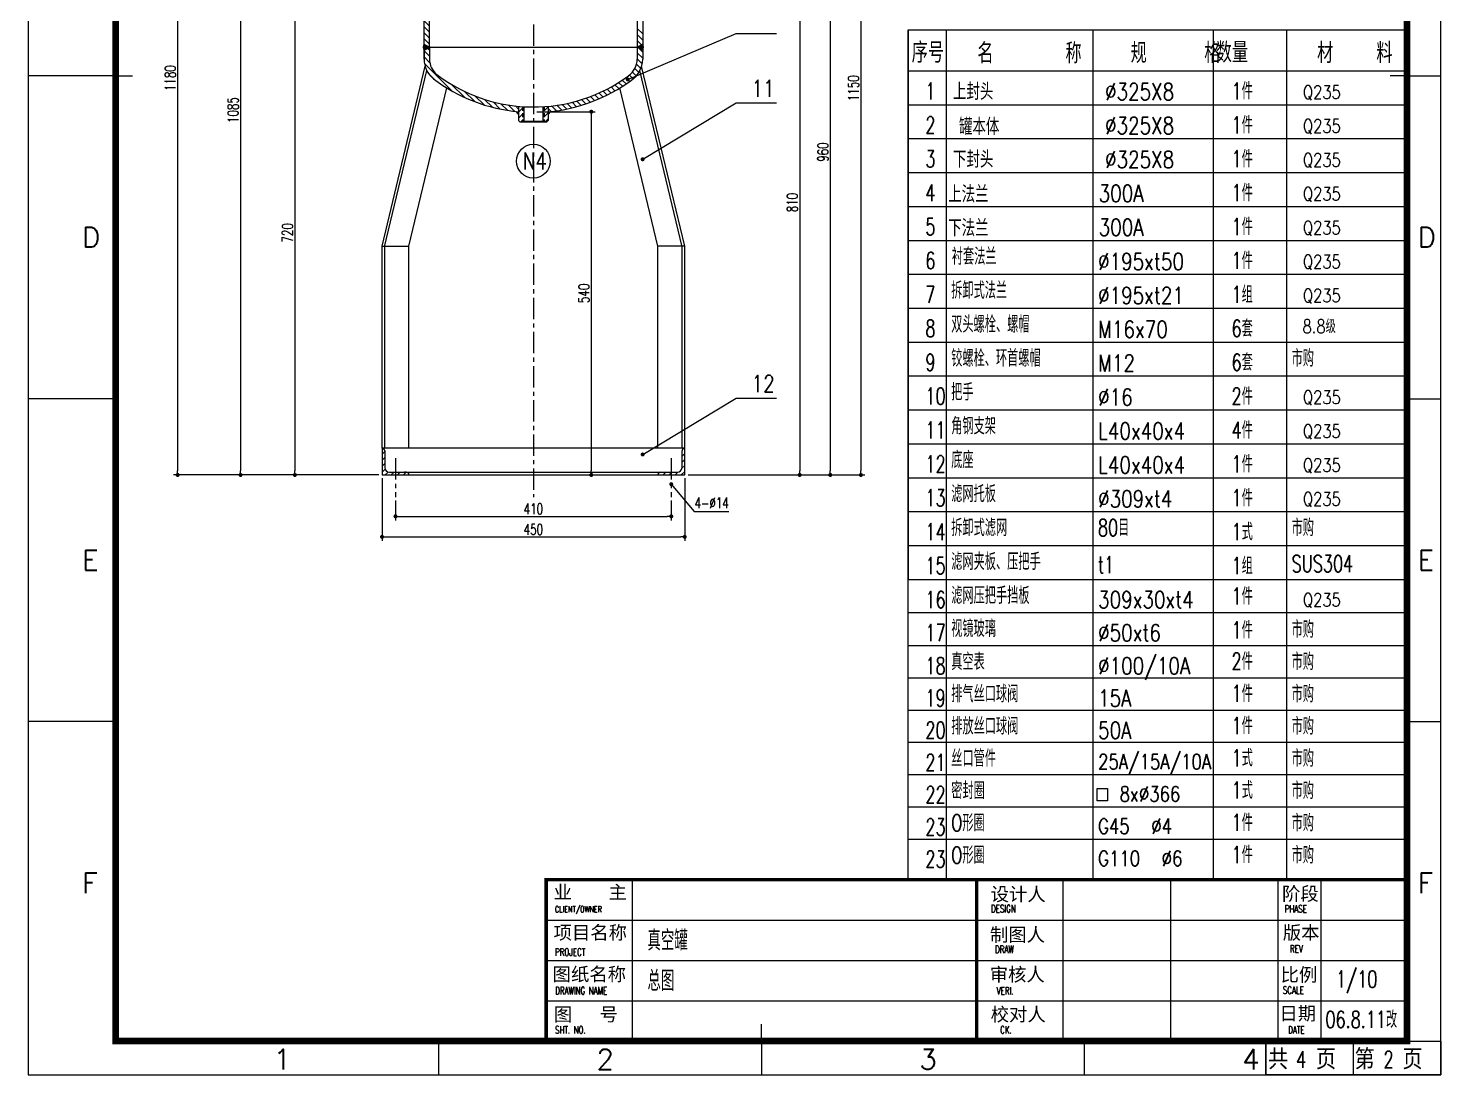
# Model space of a CAD drawing. Header units: millimetres. Extents: x 5291 to 15040, y -2201 to 1723.
# Drawn here: x 7841 to 9941, y -2201 to -645 of the extents above; entities that cross this region are included whole.
import ezdxf

# ---------------------------------------------------------------- set-up
doc = ezdxf.new("R2010")
doc.units = ezdxf.units.MM
doc.header["$LTSCALE"] = 0.5
doc.linetypes.add('CENTER', pattern=[50.8, 31.75, -6.35, 6.35, -6.35])
doc.linetypes.add('DASHED', pattern=[19.05, 12.7, -6.35])
for name, color, linetype, lineweight in [('图层1', 7, 'Continuous', 5), ('图层2', 2, 'Continuous', 20), ('图层5', 3, 'CENTER', 5), ('图框', 7, 'Continuous', 9)]:
    doc.layers.add(name, color=color, linetype=linetype, lineweight=lineweight)
doc.styles.add('图框文字1', font='romans.shx', dxfattribs={"bigfont": 'hztxt.shx'})
doc.styles.add('图框文字2', font='SIMKAI.TTF')
doc.styles.add('标注文字', font='txt.shx', dxfattribs={"width": 0.8, "bigfont": 'hztxt.shx'})
doc.styles.add('样式 1', font='txt.shx', dxfattribs={"width": 0.7, "height": 16, "bigfont": 'hzdx.shx'})
doc.dimstyles.new('ISO-25', dxfattribs={"dimtxt": 13, "dimasz": 11, "dimexe": 6, "dimexo": 5, "dimgap": 4, "dimtad": 1, "dimtxsty": 'Standard', "dimcen": 2.5, "dimadec": 0, "dimazin": 0, "dimtfac": 1, "dimtmove": 0, "dimatfit": 3, "dimfxl": 0, "dimarcsym": 0})

# ---------------------------------------------------------------- blocks, each defined once
blk = doc.blocks.new('图框(设计人)')
at = {"layer": '图框', "color": 5}
for p, q in [((12.8, 24), (12.8, 0)), ((28.8, 24), (28.8, 0)), ((44.8, 24), (44.8, 0)), ((51.17, 24), (51.17, 0)), ((12.8, 20.41), (12.8, 0)), ((0, 18), (64, 18)), ((0, 12), (64, 12)), ((0, 6), (64, 6))]:
    blk.add_line(p, q, dxfattribs=at)
at = {"layer": '图框', "color": 5, "const_width": 0.5}
blk.add_lwpolyline([(0, 0), (64, 0), (64, 24), (0, 24)], close=True, dxfattribs=at)
at = {"layer": '图框', "color": 4, "style": '图框文字2'}
for s, p in [('设计人', (2.08, 20.85)), ('阶段', (45.4, 20.91)), ('制图人', (1.98, 14.82)), ('版本', (45.52, 15.13)), ('审核人', (1.94, 8.91)), ('比例', (45.19, 8.87)), ('校对人', (2.09, 2.98)), ('日期', (45.02, 3.12))]:
    blk.add_text(s, height=2, dxfattribs=at).set_placement(p)
at = {"layer": '图框', "color": 3, "style": '图框文字1', "width": 0.7}
for s, p in [('DESIGN', (2.14, 19.14)), ('PHASE', (45.8, 19.1)), ('DRAW', (2.74, 13.09)), ('REV', (46.58, 13.17)), ('VERI.', (2.97, 6.94)), ('SCALE', (45.53, 7.03)), ('CK.', (3.49, 1.12)), ('DATE', (46.31, 1.11))]:
    blk.add_text(s, height=1.1, dxfattribs=at).set_placement(p)
blk = doc.blocks.new('图框(业主)')
at = {"layer": '图框', "color": 5}
for p, q in [((12.8, 24), (12.8, 0)), ((0, 18), (64, 18)), ((0, 12), (64, 12)), ((0, 6), (64, 6))]:
    blk.add_line(p, q, dxfattribs=at)
at = {"layer": '图框', "color": 5, "const_width": 0.5}
blk.add_lwpolyline([(0, 0), (64, 0), (64, 24), (0, 24)], close=True, dxfattribs=at)
at = {"layer": '图框', "color": 4, "style": '图框文字2'}
for s, p in [('业    主', (1.1, 21.13)), ('项目名称', (1.1, 15.13)), ('图纸名称', (0.96, 8.95)), ('图   号', (1.14, 2.98))]:
    blk.add_text(s, height=2, dxfattribs=at).set_placement(p)
at = {"layer": '图框', "color": 3, "style": '图框文字1', "width": 0.7}
for s, height, p in [('CLIENT/OWNER', 0.9, (1.3, 19.15)), ('PROJECT', 1.1, (1.32, 12.69)), ('DRAWING NAME', 1.1, (1.34, 6.95)), (' SHT. NO. ', 1.1, (0.79, 1.11))]:
    blk.add_text(s, height=height, dxfattribs=at).set_placement(p)
blk = doc.blocks.new('图框(A4)')
at = {"layer": '图框'}
for p, q in [((204.99, 490.59), (191.99, 490.59)), ((204.99, 490.59), (207.49, 490.59)), ((396.99, 490.59), (394.49, 490.59)), ((396.99, 490.59), (401.99, 490.59)), ((204.99, 442.59), (191.99, 442.59)), ((396.99, 442.59), (401.99, 442.59)), ((204.99, 394.59), (191.99, 394.59)), ((396.99, 394.59), (401.99, 394.59)), ((300.99, 347.09), (300.99, 349.59)), ((252.99, 347.09), (252.99, 342.09)), ((300.99, 347.09), (300.99, 342.09)), ((348.99, 347.09), (348.99, 342.09)), ((375.99, 347.09), (375.99, 342.09)), ((388.99, 347.09), (388.99, 342.09))]:
    blk.add_line(p, q, dxfattribs=at)
for points in [[(191.99, 342.09), (401.99, 342.09), (401.99, 639.09), (191.99, 639.09)], [(375.99, 347.09), (401.99, 347.09), (401.99, 342.09), (375.99, 342.09)]]:
    blk.add_lwpolyline(points, close=True, dxfattribs=at)
at = {"layer": '图框', "color": 5, "const_width": 1}
blk.add_lwpolyline([(204.99, 347.09), (396.99, 347.09), (396.99, 634.09), (204.99, 634.09)], close=True, dxfattribs=at)
at = {"layer": '图框', "style": '图框文字1'}
for s, p in [('D', (199.99, 465.1)), ('D', (398.55, 465.1)), ('E', (199.99, 417.1)), ('E', (398.55, 417.1)), ('F', (199.99, 369.1)), ('F', (398.55, 369.1)), ('1', (228.49, 342.89)), ('2', (276.49, 342.89)), ('3', (324.49, 342.89)), ('4', (372.49, 342.89)), ('共  页', (376.32, 342.89)), ('第  页', (389.18, 342.89))]:
    blk.add_text(s, height=3, dxfattribs=at).set_placement(p)
blk = doc.blocks.new('_Dot')
at = {"color": 0, "linetype": 'ByBlock', "lineweight": -2}
blk.add_line((-0.5, 0), (-1, 0), dxfattribs=at)
at = {"color": 0, "linetype": 'ByBlock', "const_width": 0.5}
blk.add_lwpolyline([(-0.25, 0, 1), (0.25, 0, 1)], format="xyb", close=True, dxfattribs=at)
blk = doc.blocks.new('*D185')
at = {"layer": 'Defpoints', "color": 0, "lineweight": 9}
for p in [(8210.9, -129.4), (8062.6, -1309.4), (8366.5, -1309.4)]:
    blk.add_point(p, dxfattribs=at)
at = {"layer": '图层1', "color": 4, "lineweight": 9}
for p, q in [((8205.9, -129.4), (8056.6, -129.4)), ((8062.6, -135.4), (8062.6, -1303.4)), ((8361.5, -1309.4), (8056.6, -1309.4))]:
    blk.add_line(p, q, dxfattribs=at)
at = {"layer": '图层1', "color": 4, "lineweight": 9, "xscale": 6, "yscale": 6, "zscale": 6}
for p, rotation in [((8062.6, -129.4), 90), ((8062.6, -1309.4), 270)]:
    blk.add_blockref('_Dot', p, dxfattribs=dict(at, rotation=rotation))
at = {"layer": '图层1', "color": 4, "lineweight": 9, "insert": (8051.6, -719.4), "char_height": 16, "attachment_point": 5, "rotation": 90, "style": '样式 1'}
blk.add_mtext('1180', dxfattribs=at)
blk = doc.blocks.new('*D200')
at = {"layer": 'Defpoints', "color": 0, "lineweight": 9}
for p in [(8620, -499.4), (8816.5, -1309.4), (8987.4, -1309.4)]:
    blk.add_point(p, dxfattribs=at)
at = {"layer": '图层1', "color": 4, "lineweight": 9}
for p, q in [((8625, -499.4), (8993.4, -499.4)), ((8987.4, -505.4), (8987.4, -1303.4)), ((8821.5, -1309.4), (8993.4, -1309.4))]:
    blk.add_line(p, q, dxfattribs=at)
at = {"layer": '图层1', "color": 4, "lineweight": 9, "xscale": 6, "yscale": 6, "zscale": 6}
for p, rotation in [((8987.4, -499.4), 90), ((8987.4, -1309.4), 270)]:
    blk.add_blockref('_Dot', p, dxfattribs=dict(at, rotation=rotation))
at = {"layer": '图层1', "color": 4, "lineweight": 9, "insert": (8976.4, -904.4), "char_height": 16, "attachment_point": 5, "rotation": 90, "style": '样式 1'}
blk.add_mtext('810', dxfattribs=at)
blk = doc.blocks.new('*D201')
at = {"layer": 'Defpoints', "color": 0, "lineweight": 9}
for p in [(8401.7, -589.4), (8236.9, -1309.4), (8366.5, -1309.4)]:
    blk.add_point(p, dxfattribs=at)
at = {"layer": '图层1', "color": 4, "lineweight": 9}
for p, q in [((8396.7, -589.4), (8230.9, -589.4)), ((8236.9, -595.4), (8236.9, -1303.4)), ((8361.5, -1309.4), (8230.9, -1309.4))]:
    blk.add_line(p, q, dxfattribs=at)
at = {"layer": '图层1', "color": 4, "lineweight": 9, "xscale": 6, "yscale": 6, "zscale": 6}
for p, rotation in [((8236.9, -589.4), 90), ((8236.9, -1309.4), 270)]:
    blk.add_blockref('_Dot', p, dxfattribs=dict(at, rotation=rotation))
at = {"layer": '图层1', "color": 4, "lineweight": 9, "insert": (8225.9, -949.4), "char_height": 16, "attachment_point": 5, "rotation": 90, "style": '样式 1'}
blk.add_mtext('720', dxfattribs=at)
blk = doc.blocks.new('*D202')
at = {"layer": 'Defpoints', "color": 0, "lineweight": 9}
for p in [(8940.6, -349.4), (8821.5, -1309.4), (9032.9, -1309.4)]:
    blk.add_point(p, dxfattribs=at)
at = {"layer": '图层1', "color": 4, "lineweight": 9}
for p, q in [((8945.6, -349.4), (9038.9, -349.4)), ((9032.9, -355.4), (9032.9, -1303.4)), ((8826.5, -1309.4), (9038.9, -1309.4))]:
    blk.add_line(p, q, dxfattribs=at)
at = {"layer": '图层1', "color": 4, "lineweight": 9, "xscale": 6, "yscale": 6, "zscale": 6}
for p, rotation in [((9032.9, -349.4), 90), ((9032.9, -1309.4), 270)]:
    blk.add_blockref('_Dot', p, dxfattribs=dict(at, rotation=rotation))
at = {"layer": '图层1', "color": 4, "lineweight": 9, "insert": (9021.9, -829.4), "char_height": 16, "attachment_point": 5, "rotation": 90, "style": '样式 1'}
blk.add_mtext('960', dxfattribs=at)
blk = doc.blocks.new('*D203')
at = {"layer": 'Defpoints', "color": 0, "lineweight": 9}
for p in [(8963.4, -159.5), (8821.5, -1309.4), (9078.4, -1309.4)]:
    blk.add_point(p, dxfattribs=at)
at = {"layer": '图层1', "color": 4, "lineweight": 9}
for p, q in [((8968.4, -159.5), (9084.4, -159.5)), ((9078.4, -165.5), (9078.4, -1303.4)), ((8826.5, -1309.4), (9084.4, -1309.4))]:
    blk.add_line(p, q, dxfattribs=at)
at = {"layer": '图层1', "color": 4, "lineweight": 9, "xscale": 6, "yscale": 6, "zscale": 6}
for p, rotation in [((9078.4, -159.5), 90), ((9078.4, -1309.4), 270)]:
    blk.add_blockref('_Dot', p, dxfattribs=dict(at, rotation=rotation))
at = {"layer": '图层1', "color": 4, "lineweight": 9, "insert": (9067.4, -734.4), "char_height": 16, "attachment_point": 5, "rotation": 90, "style": '样式 1'}
blk.add_mtext('1150', dxfattribs=at)
blk = doc.blocks.new('*D204')
at = {"layer": 'Defpoints', "color": 0, "lineweight": 9}
for p in [(8591.5, -769.4), (8611.5, -1309.4), (8677.6, -1309.4)]:
    blk.add_point(p, dxfattribs=at)
at = {"layer": '图层1', "color": 4, "lineweight": 9}
for p, q in [((8596.5, -769.4), (8683.6, -769.4)), ((8677.6, -775.4), (8677.6, -1303.4)), ((8616.5, -1309.4), (8683.6, -1309.4))]:
    blk.add_line(p, q, dxfattribs=at)
at = {"layer": '图层1', "color": 4, "lineweight": 9, "xscale": 6, "yscale": 6, "zscale": 6}
for p, rotation in [((8677.6, -769.4), 90), ((8677.6, -1309.4), 270)]:
    blk.add_blockref('_Dot', p, dxfattribs=dict(at, rotation=rotation))
at = {"layer": '图层1', "color": 4, "lineweight": 9, "insert": (8666.6, -1039.4), "char_height": 16, "attachment_point": 5, "rotation": 90, "style": '样式 1'}
blk.add_mtext('540', dxfattribs=at)
blk = doc.blocks.new('*D205')
at = {"layer": 'Defpoints', "color": 0, "lineweight": 9}
for p in [(8366.5, -1309.4), (8816.5, -1309.4), (8816.5, -1401.4)]:
    blk.add_point(p, dxfattribs=at)
at = {"layer": '图层1', "color": 4, "lineweight": 9}
for p, q in [((8366.5, -1314.4), (8366.5, -1407.4)), ((8816.5, -1314.4), (8816.5, -1407.4)), ((8372.5, -1401.4), (8810.5, -1401.4))]:
    blk.add_line(p, q, dxfattribs=at)
at = {"layer": '图层1', "color": 4, "lineweight": 9, "xscale": 6, "yscale": 6, "zscale": 6, "rotation": 180}
blk.add_blockref('_Dot', (8366.5, -1401.4), dxfattribs=at)
at = {"layer": '图层1', "color": 4, "lineweight": 9, "xscale": 6, "yscale": 6, "zscale": 6}
blk.add_blockref('_Dot', (8816.5, -1401.4), dxfattribs=at)
at = {"layer": '图层1', "color": 4, "insert": (8591.5, -1390.4), "char_height": 16, "attachment_point": 5, "style": '样式 1'}
blk.add_mtext('450', dxfattribs=at)
blk = doc.blocks.new('*D206')
at = {"layer": 'Defpoints', "color": 0, "lineweight": 9}
for p in [(8386.5, -1342.3), (8796.5, -1342.3), (8796.5, -1370.9)]:
    blk.add_point(p, dxfattribs=at)
at = {"layer": '图层1', "color": 4, "lineweight": 9}
for p, q in [((8386.5, -1347.3), (8386.5, -1376.9)), ((8796.5, -1347.3), (8796.5, -1376.9)), ((8392.5, -1370.9), (8790.5, -1370.9))]:
    blk.add_line(p, q, dxfattribs=at)
at = {"layer": '图层1', "color": 4, "lineweight": 9, "xscale": 6, "yscale": 6, "zscale": 6, "rotation": 180}
blk.add_blockref('_Dot', (8386.5, -1370.9), dxfattribs=at)
at = {"layer": '图层1', "color": 4, "lineweight": 9, "xscale": 6, "yscale": 6, "zscale": 6}
blk.add_blockref('_Dot', (8796.5, -1370.9), dxfattribs=at)
at = {"layer": '图层1', "color": 4, "insert": (8591.5, -1359.9), "char_height": 16, "attachment_point": 5, "style": '样式 1'}
blk.add_mtext('410', dxfattribs=at)
blk = doc.blocks.new('*D207')
at = {"layer": 'Defpoints', "color": 0, "lineweight": 9}
for p in [(8437, -224.4), (8156.1, -1309.4), (8366.5, -1309.4)]:
    blk.add_point(p, dxfattribs=at)
at = {"layer": '图层1', "color": 4, "lineweight": 9}
for p, q in [((8432, -224.4), (8150.1, -224.4)), ((8156.1, -230.4), (8156.1, -1303.4)), ((8361.5, -1309.4), (8150.1, -1309.4))]:
    blk.add_line(p, q, dxfattribs=at)
at = {"layer": '图层1', "color": 4, "lineweight": 9, "xscale": 6, "yscale": 6, "zscale": 6}
for p, rotation in [((8156.1, -224.4), 90), ((8156.1, -1309.4), 270)]:
    blk.add_blockref('_Dot', p, dxfattribs=dict(at, rotation=rotation))
at = {"layer": '图层1', "color": 4, "lineweight": 9, "insert": (8145.1, -766.9), "char_height": 16, "attachment_point": 5, "rotation": 90, "style": '样式 1'}
blk.add_mtext('1085', dxfattribs=at)

msp = doc.modelspace()

# ---------------------------------------------------------------- hatches: boundary and pattern name
at = {"layer": '图层1', "lineweight": 9}
h = msp.add_hatch(dxfattribs=at)
h.set_pattern_fill('ANSI31', scale=2, angle=90, style=0)
h.paths.add_polyline_path([(8437, -629.44), (8429, -629.44), (8429, -668.93), (8435, -672.39), (8437, -672.39)])
h = msp.add_hatch(color=7, dxfattribs=at)
h.paths.add_polyline_path([(8437, -673.39), (8437, -672.39), (8435, -672.39), (8429, -668.93), (8429, -673.39), (8429, -677.86), (8435, -674.39), (8437, -674.39)])
h.paths.add_polyline_path([(8429, -673.39), (8429, -668.93, 0.2925411), (8429, -677.86)])
h.paths.add_polyline_path([(8437.49, -673.39), (8437, -673.39), (8437, -674.39, 0.2318358)])
h.paths.add_polyline_path([(8437, -672.39), (8437, -673.39), (8437.49, -673.39, 0.2318358)])
for points in [[(8753.98, -668.93), (8747.98, -672.39), (8745.98, -672.39, 0.4900086), (8745.98, -674.39), (8747.98, -674.39), (8753.98, -677.86, 0.2925411)], [(8569.45, -773.39), (8569.45, -769.39, -0.0040909), (8565.45, -769)], [(8617.53, -769, -0.004183), (8613.45, -769.4), (8613.45, -773.48)]]:
    msp.add_hatch(color=7, dxfattribs=at).paths.add_polyline_path(points)
h = msp.add_hatch(dxfattribs=at)
h.set_pattern_fill('ANSI31', scale=2, angle=90, style=0)
h.paths.add_polyline_path([(8437, -691.39), (8437, -674.39), (8435, -674.39), (8429, -677.86), (8429, -691.44, 0.1528733), (8436.07, -713.05), (8444.85, -721.83, 0.1383353), (8569.45, -769.39), (8569.45, -761.36, -0.139843), (8447.93, -714.14, -0.2202451)])
h = msp.add_hatch(dxfattribs=at)
h.set_pattern_fill('ANSI31', scale=2, style=0)
h.paths.add_polyline_path([(8575.49, -761.84, -0.0063749), (8569.45, -761.36), (8569.45, -782.33), (8571.45, -784.43), (8575.49, -784.43)])
h = msp.add_hatch(dxfattribs=at)
h.set_pattern_fill('ANSI31', scale=2, style=0)
h.paths.add_polyline_path([(8613.45, -761.37, -0.0063147), (8607.49, -761.83), (8607.49, -784.43), (8611.45, -784.43), (8613.45, -782.33)])
h = msp.add_hatch(dxfattribs=at)
h.set_pattern_fill('ANSI31', scale=2, style=0)
h.paths.add_polyline_path([(8370.49, -1273.39, 0.4142136), (8366.49, -1269.39), (8366.49, -1309.39), (8386.49, -1309.39), (8386.49, -1305.39), (8377.49, -1305.39, -0.4142136), (8370.49, -1298.39)])
h.paths.add_polyline_path([(8402.49, -1305.39), (8399.85, -1305.39), (8386.49, -1305.39), (8386.49, -1309.39), (8406.49, -1309.39, 0.4142136)])
h = msp.add_hatch(dxfattribs=at)
h.set_pattern_fill('ANSI31', scale=2, style=0)
h.paths.add_polyline_path([(8816.49, -1269.39, 0.4142136), (8812.49, -1273.39), (8812.49, -1298.39, -0.4142136), (8805.49, -1305.39), (8796.49, -1305.39), (8796.49, -1309.39), (8816.49, -1309.39)])
h.paths.add_polyline_path([(8796.49, -1305.39), (8780.49, -1305.39, 0.4142136), (8776.49, -1309.39), (8796.49, -1309.39)])

# ---------------------------------------------------------------- linework, layer by layer
at = {"layer": '图层1', "color": 7, "lineweight": 9}
for p, q in [((8753.98, -653.79), (8745.98, -645.79)), ((8429, -668.93), (8435, -672.39)), ((8753.98, -662.77), (8745.98, -654.77)), ((8752.19, -669.96), (8745.98, -663.75)), ((8753.98, -668.93), (8747.98, -672.39)), ((8429, -677.86), (8435, -674.39)), ((8435, -672.39), (8437, -672.39)), ((8435, -674.39), (8437, -674.39)), ((8747.98, -672.39), (8745.98, -672.39)), ((8747.98, -674.39), (8745.98, -674.39)), ((8753.98, -689.71), (8745.98, -681.71)), ((8753.32, -698.03), (8745.98, -690.69)), ((8753.98, -680.73), (8747.64, -674.39)), ((8753.98, -677.86), (8747.98, -674.39)), ((8444.85, -721.83), (8436.07, -713.05)), ((8744.47, -716.12), (8738.8, -710.45)), ((8748.3, -710.97), (8742.44, -705.11)), ((8751.3, -704.99), (8744.98, -698.67)), ((8712.83, -738.37), (8706.96, -732.49)), ((8718.49, -735.05), (8712.66, -729.21)), ((8724.03, -731.6), (8718.23, -725.8)), ((8729.43, -728.03), (8723.67, -722.26)), ((8734.72, -724.33), (8728.98, -718.6)), ((8739.89, -720.52), (8734.19, -714.82)), ((8655.56, -761.92), (8649, -755.35)), ((8662.55, -759.92), (8656.1, -753.47)), ((8669.36, -757.76), (8663.01, -751.41)), ((8676.02, -755.43), (8669.76, -749.17)), ((8682.51, -752.95), (8676.34, -746.77)), ((8688.86, -750.31), (8682.76, -744.21)), ((8695.06, -747.53), (8689.02, -741.5)), ((8701.12, -744.61), (8695.14, -738.64)), ((8707.04, -741.56), (8701.12, -735.63)), ((8565.45, -769), (8569.45, -773.39)), ((8617.73, -768.98), (8613.45, -764.71)), ((8617.53, -769), (8613.45, -773.48)), ((8625.72, -768), (8618.57, -760.84)), ((8633.49, -766.79), (8626.51, -759.8)), ((8641.05, -765.36), (8634.22, -758.53)), ((8648.4, -763.73), (8641.71, -757.05)), ((8366.49, -1309.39), (8406.49, -1309.39))]:
    msp.add_line(p, q, dxfattribs=at)
at = {"layer": '图层1', "color": 7}
for p, q in [((9148.62, -1414.23), (9148.62, -647.72)), ((9148.62, -647.72), (9890.68, -647.72)), ((9148.62, -708.63), (9890.68, -708.63)), ((9148.62, -1515.03), (9148.62, -748.52)), ((8577.49, -761.97), (8577.49, -783.28)), ((8605.49, -761.96), (8605.49, -783.28)), ((9148.62, -759.03), (9890.68, -759.03)), ((8575.49, -784.43), (8577.49, -783.28)), ((8577.49, -783.28), (8605.49, -783.28)), ((8605.49, -783.28), (8607.49, -784.43)), ((9148.62, -809.43), (9890.68, -809.43)), ((9148.62, -859.83), (9890.68, -859.83)), ((9148.62, -910.23), (9890.68, -910.23)), ((9148.62, -960.63), (9890.68, -960.63)), ((9148.62, -1011.03), (9890.68, -1011.03)), ((9148.62, -1061.43), (9890.68, -1061.43)), ((9148.62, -1111.83), (9890.68, -1111.83)), ((9148.62, -1162.23), (9890.68, -1162.23)), ((9148.62, -1212.63), (9890.68, -1212.63)), ((8366.49, -1269.39), (8366.49, -1269.39)), ((8816.49, -1269.39), (8816.49, -1269.39)), ((9148.62, -1263.03), (9890.68, -1263.03)), ((8402.49, -1305.39), (8399.85, -1305.39)), ((8406.49, -1309.39), (8406.49, -1309.39)), ((8776.49, -1309.39), (8776.49, -1309.39)), ((9148.62, -1313.43), (9890.68, -1313.43)), ((9148.62, -1363.83), (9890.68, -1363.83)), ((9148.62, -1414.23), (9890.68, -1414.23)), ((9148.62, -1464.63), (9890.68, -1464.63)), ((9148.62, -1513.8), (9890.68, -1513.8)), ((9148.62, -1562.97), (9890.68, -1562.97)), ((9148.62, -1610.9), (9890.68, -1610.9)), ((9148.62, -1658.84), (9890.68, -1658.84)), ((9148.62, -1706.77), (9890.68, -1706.77)), ((9148.62, -1754.71), (9890.68, -1754.71)), ((9148.62, -1802.64), (9890.68, -1802.64)), ((9148.62, -1850.58), (9890.68, -1850.58))]:
    msp.add_line(p, q, dxfattribs=at)
at = {"layer": '图层1', "color": 7, "lineweight": 9}
msp.add_lwpolyline([(9429.57, -1775.62), (9445.02, -1775.62), (9445.02, -1793.85), (9429.57, -1793.85)], close=True, dxfattribs=at)
msp.add_circle((8591.49, -842.9), 25.05, dxfattribs=at)
for centre, radius, start, end in [((8435.98, -673.39), 8.28, 147.38727, 212.61273), ((8747, -673.39), 8.28, 327.38727, 32.61273), ((8436.23, -673.39), 1.27, 307.7895, 52.2105), ((8746.76, -673.39), 1.27, 127.7895, 232.2105)]:
    msp.add_arc(centre, radius, start, end, dxfattribs=at)
at = {"layer": '图层1', "color": 7}
for centre, start, end in [((8366.49, -1273.39), 0, 90), ((8816.49, -1273.39), 90, 180), ((8402.49, -1309.39), 0, 90), ((8780.49, -1309.39), 90, 180)]:
    msp.add_arc(centre, 4, start, end, dxfattribs=at)
at = {"layer": '图层2', "color": 7}
for p, q in [((8745.98, -446.94), (8745.98, -672.39)), ((8753.98, -447.04), (8753.98, -691.44)), ((8429, -691.44), (8429, -629.44)), ((8437, -672.39), (8437, -629.44)), ((9148.62, -647.72), (9148.62, -1414.23)), ((9148.62, -647.72), (9890.68, -647.72)), ((9205.36, -647.72), (9205.36, -1414.23)), ((9423.49, -647.72), (9423.49, -1414.23)), ((9602.27, -647.72), (9602.27, -1414.23)), ((9711.42, -647.72), (9711.42, -1414.23)), ((8429, -677.86), (8429, -691.44)), ((8437, -673.39), (8745.49, -673.39)), ((8437, -674.39), (8437, -691.44)), ((8745.98, -674.39), (8745.98, -691.44)), ((8366.49, -969.39), (8430.6, -701.88)), ((8370.38, -970.33), (8433.18, -708.29)), ((8812.6, -970.33), (8749.81, -708.29)), ((8816.49, -969.39), (8752.38, -701.88)), ((9148.62, -698.12), (9148.62, -1464.63)), ((9148.62, -1464.63), (9148.62, -698.12)), ((9205.36, -698.12), (9205.36, -1464.63)), ((9423.49, -698.12), (9423.49, -1464.63)), ((9602.27, -698.12), (9602.27, -1464.63)), ((9711.42, -698.12), (9711.42, -1464.63)), ((8406.49, -969.39), (8462.89, -734.05)), ((8776.49, -969.39), (8720.1, -734.07)), ((9205.36, -748.52), (9205.36, -1515.03)), ((9423.49, -748.52), (9423.49, -1515.03)), ((9602.27, -748.52), (9602.27, -1515.03)), ((9711.42, -748.52), (9711.42, -1515.03)), ((8569.45, -761.36), (8569.45, -782.33)), ((8613.45, -761.37), (8613.45, -782.33)), ((8569.45, -782.33), (8571.45, -784.43)), ((8571.45, -784.43), (8611.45, -784.43)), ((8613.45, -782.33), (8611.45, -784.43)), ((9148.62, -1911.05), (9148.62, -797.69)), ((9205.36, -797.69), (9205.36, -1911.05)), ((9423.49, -797.69), (9423.49, -1911.05)), ((9602.27, -797.69), (9602.27, -1911.05)), ((9711.42, -797.69), (9711.42, -1911.05)), ((8366.49, -1269.39), (8366.49, -969.39)), ((8366.49, -969.39), (8406.49, -969.39)), ((8370.49, -1269.39), (8370.49, -969.39)), ((8406.49, -1269.39), (8406.49, -969.39)), ((8776.49, -1269.39), (8776.49, -969.39)), ((8816.49, -969.39), (8776.49, -969.39)), ((8812.49, -1269.39), (8812.49, -969.39)), ((8816.49, -1269.39), (8816.49, -969.39)), ((8816.49, -1269.39), (8366.49, -1269.39)), ((8366.49, -1269.39), (8366.49, -1309.39)), ((8370.49, -1273.39), (8370.49, -1298.39)), ((8812.49, -1298.39), (8812.49, -1273.39)), ((8816.49, -1309.39), (8816.49, -1269.39)), ((8377.49, -1305.39), (8805.49, -1305.39)), ((8406.49, -1309.39), (8816.49, -1309.39))]:
    msp.add_line(p, q, dxfattribs=at)
at = {"layer": '图层2', "color": 7, "linetype": 'DASHED'}
for p, q in [((8575.49, -761.84), (8575.49, -784.43)), ((8607.49, -761.83), (8607.49, -784.43))]:
    msp.add_line(p, q, dxfattribs=at)
at = {"layer": '图层2', "color": 7}
for centre, radius, start, end in [((8467.04, -690.96), 38.04, 180.72409, 230.75747), ((8467.04, -690.96), 30.04, 180.72409, 230.75747), ((8715.95, -690.96), 30.04, 304.38746, 359.27591), ((8715.95, -690.96), 38.04, 304.38746, 359.27591), ((8591.45, -524.75), 245.63, 232.80917, 264.86208), ((8591.45, -524.75), 237.63, 232.80917, 271.16361), ((8591.89, -525.69), 236.66, 269.36417, 306.50337), ((8591.89, -525.69), 244.66, 275.05624, 306.50337), ((8377.49, -1298.39), 7, 180, 270), ((8805.49, -1298.39), 7, 270, 0)]:
    msp.add_arc(centre, radius, start, end, dxfattribs=at)
at = {"layer": '图层5', "color": 7, "ltscale": 2}
for p, q in [((8591.49, 173.31), (8591.49, -1342.26)), ((8386.49, -1284.39), (8386.49, -1342.26)), ((8796.49, -1284.39), (8796.49, -1342.26))]:
    msp.add_line(p, q, dxfattribs=at)

# ---------------------------------------------------------------- block references
at = {"color": 7, "xscale": 10, "yscale": 10, "zscale": 10}
for name, p in [('图框(业主)', (8610.51, -2151.05)), ('图框(设计人)', (9250.51, -2151.05))]:
    msp.add_blockref(name, p, dxfattribs=at)
at = {"layer": '图框', "color": 7, "xscale": 10, "yscale": 10, "zscale": 10}
msp.add_blockref('图框(A4)', (5920.59, -5621.95), dxfattribs=at)

# ---------------------------------------------------------------- texts
at = {"layer": '图层1', "color": 7, "attachment_point": 1}
for s, insert, char_height, width, style in [('序号', (9153.97, -666.5), 30, 72.1937, '标注文字'), (' {\\H1.2x;名     称}', (9233.74, -667.48), 25, 196.3899, '标注文字'), ('   规    格', (9415.22, -667.12), 30, 245.4874, '标注文字'), ('数量', (9606.09, -666.26), 30, 51.8974, '标注文字'), (' {\\H1.333x;  材   料}', (9697.84, -667.12), 22.5, 245.4874, '标注文字'), ('1', (9174.35, -726.2), 25, 39.3847, '样式 1'), (' 上封头', (9197.59, -726.87), 25, 196.3899, '标注文字'), (' {\\Ftxt,hztxt|c161;%%C}325X8', (9423.55, -727.12), 25, 125.982, '标注文字'), ('1件', (9629.55, -726.2), 25, 39.3847, '样式 1'), (' Q235', (9721.37, -730.29), 20, 196.3899, '标注文字'), ('2', (9174.35, -776.6), 25, 39.3847, '样式 1'), ('  罐本体', (9188.59, -779.23), 25, 196.3899, '标注文字'), ('1件', (9629.55, -776.6), 25, 39.3847, '样式 1'), (' {\\Ftxt,hztxt|c161;%%C}325X8', (9423.55, -777.52), 25, 125.982, '标注文字'), (' Q235', (9721.37, -780.69), 20, 196.3899, '标注文字'), ('3', (9174.35, -827), 25, 39.3847, '样式 1'), (' 下封头', (9197.59, -827.67), 25, 196.3899, '标注文字'), (' {\\Ftxt,hztxt|c161;%%C}325X8', (9423.55, -827.92), 25, 125.982, '标注文字'), ('1件', (9629.55, -827), 25, 39.3847, '样式 1'), (' Q235', (9721.37, -831.09), 20, 196.3899, '标注文字'), ('4', (9174.35, -877.4), 25, 39.3847, '样式 1'), ('上法兰', (9208.25, -879.4), 25, 196.3899, '标注文字'), ('300A', (9431.93, -878.32), 25, 125.982, '标注文字'), ('1件', (9629.55, -877.4), 25, 39.3847, '样式 1'), (' Q235', (9721.37, -881.49), 20, 196.3899, '标注文字'), ('5', (9174.35, -927.8), 25, 39.3847, '样式 1'), ('下法兰', (9208.25, -929.8), 25, 196.3899, '标注文字'), ('300A', (9431.93, -928.72), 25, 125.982, '标注文字'), ('1件', (9629.55, -927.8), 25, 39.3847, '样式 1'), (' Q235', (9721.37, -931.89), 20, 196.3899, '标注文字'), ('6', (9174.35, -978.2), 25, 39.3847, '样式 1'), ('{\\C4;衬套法兰}', (9213.6, -971.95), 25, 284.4549, '样式 1'), ('%%C195xt50', (9431.05, -979.57), 25, 125.982, '标注文字'), ('1件', (9629.55, -978.2), 25, 39.3847, '样式 1'), (' Q235', (9721.37, -982.29), 20, 196.3899, '标注文字'), ('7', (9174.35, -1028.6), 25, 39.3847, '样式 1'), ('{\\C4;拆卸式法兰}', (9212.74, -1022.52), 25, 284.4549, '样式 1'), ('1组', (9629.55, -1028.6), 25, 39.3847, '样式 1'), ('%%C195xt21', (9431.05, -1029.97), 25, 125.982, '标注文字'), (' Q235', (9721.37, -1032.69), 20, 196.3899, '标注文字'), ('{\\C4;双头螺栓、螺帽}', (9212.74, -1072.92), 25, 284.4549, '样式 1'), ('8', (9174.35, -1079), 25, 39.3847, '样式 1'), ('M16x70', (9431.05, -1080.37), 25, 125.982, '标注文字'), ('6套', (9629.55, -1079), 25, 39.3847, '样式 1'), (' {\\Ftxt,hzdx|c134;8.8级}', (9720.79, -1078.44), 20, 196.3899, '标注文字'), ('9', (9174.35, -1129.4), 25, 39.3847, '样式 1'), ('{\\C4;铰螺栓、环首螺帽}', (9212.74, -1123.32), 25, 284.4549, '样式 1'), ('M12', (9431.05, -1130.77), 25, 125.982, '标注文字'), ('6套', (9629.55, -1129.4), 25, 39.3847, '样式 1'), ('{\\C4;市购}', (9718.8, -1123.32), 25, 284.4549, '样式 1'), ('{\\C4;把手}', (9212.74, -1173.72), 25, 284.4549, '样式 1'), ('10', (9174.35, -1179.8), 25, 39.3847, '样式 1'), ('%%C16', (9431.05, -1181.17), 25, 125.982, '标注文字'), ('2件', (9629.55, -1179.8), 25, 39.3847, '样式 1'), (' Q235', (9721.37, -1183.89), 20, 196.3899, '标注文字'), ('11', (9174.35, -1230.2), 25, 39.3847, '样式 1'), ('{\\C4;角钢支架}', (9212.74, -1224.12), 25, 284.4549, '样式 1'), ('L40x40x4', (9431.05, -1231.57), 25, 125.982, '标注文字'), ('4件', (9629.55, -1230.2), 25, 39.3847, '样式 1'), (' Q235', (9721.37, -1234.29), 20, 196.3899, '标注文字'), ('12', (9174.35, -1280.6), 25, 39.3847, '样式 1'), ('{\\C4;底座}', (9212.74, -1274.52), 25, 284.4549, '样式 1'), ('1件', (9629.55, -1280.6), 25, 39.3847, '样式 1'), ('L40x40x4', (9431.05, -1281.97), 25, 125.982, '标注文字'), (' Q235', (9721.37, -1284.69), 20, 196.3899, '标注文字'), ('{\\C4;滤网托板}', (9212.74, -1324.92), 25, 284.4549, '样式 1'), ('{\\C4;4-%%C14}', (8831.13, -1342.93), 16, 67.7257, '样式 1'), ('13', (9174.35, -1331), 25, 39.3847, '样式 1'), ('%%C309xt4', (9431.05, -1332.37), 25, 125.982, '标注文字'), ('1件', (9629.55, -1331), 25, 39.3847, '样式 1'), (' Q235', (9721.37, -1335.09), 20, 196.3899, '标注文字'), ('14', (9174.35, -1381.4), 25, 39.3847, '样式 1'), ('{\\C4;拆卸式滤网}', (9212.74, -1375.32), 25, 284.4549, '样式 1'), ('{\\C4;80目}', (9430.87, -1375.32), 25, 284.4549, '样式 1'), ('1式', (9629.55, -1381.4), 25, 39.3847, '样式 1'), ('{\\C4;市购}', (9718.8, -1375.32), 25, 284.4549, '样式 1'), ('{\\C4;滤网夹板、压把手}', (9212.74, -1425.72), 25, 284.4549, '样式 1'), ('15', (9174.35, -1431.8), 25, 39.3847, '样式 1'), ('{\\C4;t1}', (9430.87, -1430.4), 25, 284.4549, '样式 1'), ('1组', (9629.55, -1431.8), 25, 39.3847, '样式 1'), ('{\\C4;SUS304}', (9718.8, -1428.78), 25, 284.4549, '样式 1'), ('16', (9174.35, -1482.2), 25, 39.3847, '样式 1'), ('{\\C4;滤网压把手挡板}', (9212.74, -1476.12), 25, 284.4549, '样式 1'), ('309x30xt4', (9431.05, -1482.33), 25, 125.982, '标注文字'), ('1件', (9629.55, -1477.02), 25, 39.3847, '样式 1'), (' Q235', (9721.37, -1485.06), 20, 196.3899, '标注文字'), ('17', (9174.35, -1531.36), 25, 39.3847, '样式 1'), ('{\\C4;视镜玻璃}', (9212.74, -1525.29), 25, 284.4549, '样式 1'), ('%%C50xt6', (9431.05, -1531.5), 25, 125.982, '标注文字'), ('1件', (9629.55, -1527.42), 25, 39.3847, '样式 1'), ('{\\C4;市购}', (9718.8, -1526.52), 25, 284.4549, '样式 1'), ('{\\C4;真空表}', (9212.74, -1574.46), 25, 284.4549, '样式 1'), ('2件', (9629.55, -1573.82), 25, 39.3847, '样式 1'), ('{\\C4;市购}', (9718.8, -1574.46), 25, 284.4549, '样式 1'), ('18', (9174.35, -1580.53), 25, 39.3847, '样式 1'), ('%%C100/10A', (9431.05, -1580.67), 25, 125.982, '标注文字'), ('19', (9174.35, -1628.47), 25, 39.3847, '样式 1'), ('{\\C4;排气丝口球阀}', (9212.74, -1622.39), 25, 284.4549, '样式 1'), ('15A', (9431.05, -1628.6), 25, 125.982, '标注文字'), ('1件', (9629.55, -1621.76), 25, 39.3847, '样式 1'), ('{\\C4;市购}', (9718.8, -1622.39), 25, 284.4549, '样式 1'), ('20', (9174.35, -1676.4), 25, 39.3847, '样式 1'), ('{\\C4;排放丝口球阀}', (9212.74, -1670.32), 25, 284.4549, '样式 1'), ('50A', (9431.05, -1676.54), 25, 125.982, '标注文字'), ('1件', (9629.55, -1669.69), 25, 39.3847, '样式 1'), ('{\\C4;市购}', (9718.8, -1670.32), 25, 284.4549, '样式 1'), ('{\\C4;丝口管件}', (9212.74, -1718.26), 25, 284.4549, '样式 1'), ('25A/15A/10A', (9431.05, -1724.47), 22.5, 125.982, '标注文字'), ('1式', (9629.55, -1717.63), 25, 39.3847, '样式 1'), ('{\\C4;市购}', (9718.8, -1718.26), 25, 284.4549, '样式 1'), ('21', (9174.35, -1724.34), 25, 39.3847, '样式 1'), ('{\\C4;密封圈}', (9212.74, -1766.19), 25, 284.4549, '样式 1'), ('1式', (9629.55, -1765.56), 25, 39.3847, '样式 1'), ('{\\C4;市购}', (9718.8, -1766.19), 25, 284.4549, '样式 1'), ('22', (9174.35, -1772.27), 25, 39.3847, '样式 1'), ('  8x%%C366', (9431.05, -1772.41), 22.5, 125.982, '标注文字'), ('23', (9174.35, -1820.21), 25, 39.3847, '样式 1'), ('{\\C4;O形圈}', (9212.74, -1814.13), 25, 284.4549, '样式 1'), ('G45  %%C4', (9431.05, -1820.34), 22.5, 125.982, '标注文字'), ('1件', (9629.55, -1813.5), 25, 39.3847, '样式 1'), ('{\\C4;市购}', (9718.8, -1814.13), 25, 284.4549, '样式 1'), ('23', (9174.35, -1868.14), 25, 39.3847, '样式 1'), ('{\\C4;O形圈}', (9212.74, -1862.06), 25, 284.4549, '样式 1'), ('G110  %%C6', (9431.05, -1868.28), 22.5, 125.982, '标注文字'), ('1件', (9629.55, -1861.43), 25, 39.3847, '样式 1'), ('{\\C4;市购}', (9718.8, -1862.06), 25, 284.4549, '样式 1'), ('真空罐', (8761.11, -1986.36), 30, 147.2924, '样式 1'), ('总图', (8761.11, -2046.36), 30, 147.2924, '样式 1'), ('1/10', (9784.81, -2046.36), 25, 147.2924, '样式 1'), ('06.8.11改', (9769.08, -2106.36), 25, 111.1689, '样式 1'), ('4', (9725.49, -2165.8), 25, 147.2924, '样式 1'), ('2', (9855.49, -2165.8), 25, 147.2924, '样式 1')]:
    msp.add_mtext(s, dxfattribs=dict(at, insert=insert, char_height=char_height, width=width, style=style))
at = {"layer": '图层1', "color": 7, "lineweight": 9, "char_height": 25, "width": 50.7636, "attachment_point": 1, "style": '标注文字'}
for s, insert in [('11', (8915.99, -722.32)), ('N4', (8575.67, -830.25)), ('12', (8915.99, -1161.12))]:
    msp.add_mtext(s, dxfattribs=dict(at, insert=insert))

# ---------------------------------------------------------------- dimensions: what is measured, and where the dimension line sits
at = {"layer": '图层1', "color": 7, "lineweight": 9}
for base, p1, p2, picture, middle in [((8062.58, -1309.39), (8210.9, -129.39), (8366.49, -1309.39), '*D185', (8051.58, -719.39)), ((8156.1, -1309.39), (8437, -224.39), (8366.49, -1309.39), '*D207', (8145.1, -766.89)), ((9032.8851, -1309.393), (8940.5676, -349.4398), (8821.4916, -1309.393), '*D202', (9021.8851, -829.4164)), ((8987.4402, -1309.393), (8619.9916, -499.4398), (8816.4916, -1309.393), '*D200', (8976.4402, -904.4164)), ((8236.9045, -1309.393), (8401.739, -589.4398), (8366.4916, -1309.393), '*D201', (8225.9045, -949.4164)), ((8677.65, -1309.39), (8591.49, -769.39), (8611.45, -1309.39), '*D204', (8666.65, -1039.39))]:
    dim = msp.add_linear_dim(base=base, p1=p1, p2=p2, angle=90, dimstyle='ISO-25', override={"dimtxt": 16, "dimasz": 6, "dimgap": 3, "dimdec": 1, "dimtxsty": '样式 1', "dimblk": 'Dot', "dimcen": 6, "dimclrd": 4, "dimclre": 4, "dimclrt": 4, "dimtdec": 1, "dimldrblk": 'Dot', "dimlwd": 9, "dimlwe": 9}, dxfattribs=at)
    dim.commit()
    dim.dimension.update_dxf_attribs({"geometry": picture, "text_midpoint": middle})
dim = msp.add_linear_dim(base=(9078.37, -1309.39), p1=(8963.4, -159.46), p2=(8821.49, -1309.39), angle=90, text='1150', dimstyle='ISO-25', override={"dimtxt": 16, "dimasz": 6, "dimgap": 3, "dimdec": 1, "dimtxsty": '样式 1', "dimblk": 'Dot', "dimcen": 6, "dimclrd": 4, "dimclre": 4, "dimclrt": 4, "dimtdec": 1, "dimldrblk": 'Dot', "dimlwd": 9, "dimlwe": 9}, dxfattribs=at)
dim.commit()
dim.dimension.update_dxf_attribs({"geometry": '*D203', "text_midpoint": (9067.37, -734.43)})
at = {"layer": '图层1', "color": 7}
dim = msp.add_linear_dim(base=(8816.49, -1401.37), p1=(8366.49, -1309.39), p2=(8816.49, -1309.39), dimstyle='ISO-25', override={"dimtxt": 16, "dimasz": 6, "dimgap": 3, "dimdec": 1, "dimtxsty": '样式 1', "dimblk": 'Dot', "dimcen": 6, "dimclrd": 4, "dimclre": 4, "dimclrt": 4, "dimtdec": 1, "dimldrblk": 'Dot', "dimlwd": 9, "dimlwe": 9}, dxfattribs=at)
dim.commit()
dim.dimension.update_dxf_attribs({"geometry": '*D205', "text_midpoint": (8591.49, -1390.37)})
dim = msp.add_linear_dim(base=(8796.49, -1370.95), p1=(8386.49, -1342.26), p2=(8796.49, -1342.26), text='410', dimstyle='ISO-25', override={"dimtxt": 16, "dimasz": 6, "dimgap": 3, "dimdec": 1, "dimtxsty": '样式 1', "dimblk": 'Dot', "dimcen": 6, "dimclrd": 4, "dimclre": 4, "dimclrt": 4, "dimtdec": 1, "dimldrblk": 'Dot', "dimlwd": 9, "dimlwe": 9}, dxfattribs=at)
dim.commit()
dim.dimension.update_dxf_attribs({"geometry": '*D206', "text_midpoint": (8591.49, -1359.95)})

# ---------------------------------------------------------------- leaders
at = {"layer": '图层1', "color": 7, "lineweight": 9}
for points in [[(8731.85, -721.46), (8893.07, -653.05), (8952.9, -653.05)], [(8753.98, -840.15), (8893.07, -756.35), (8952.9, -756.35)], [(8753.98, -1278.94), (8893.07, -1195.14), (8952.9, -1195.14)]]:
    msp.add_leader(points, dimstyle='ISO-25', override={"dimtxt": 16, "dimasz": 6, "dimgap": 3, "dimtad": 0, "dimdec": 1, "dimtxsty": '样式 1', "dimcen": 6, "dimclrd": 4, "dimclre": 4, "dimclrt": 4, "dimtdec": 1, "dimldrblk": 'Dot', "dimlwd": 9, "dimlwe": 9}, dxfattribs=at)
at = {"layer": '图层1', "color": 7}
msp.add_leader([(8796.49, -1323.08), (8830.49, -1363.78), (8882.1, -1363.78)], dimstyle='ISO-25', override={"dimtxt": 16, "dimasz": 6, "dimgap": 3, "dimtad": 0, "dimdec": 1, "dimtxsty": '样式 1', "dimcen": 6, "dimclrd": 4, "dimclre": 4, "dimclrt": 4, "dimtdec": 1, "dimldrblk": 'Dot', "dimlwd": 9, "dimlwe": 9}, dxfattribs=at)

doc.saveas('drawing.dxf')
